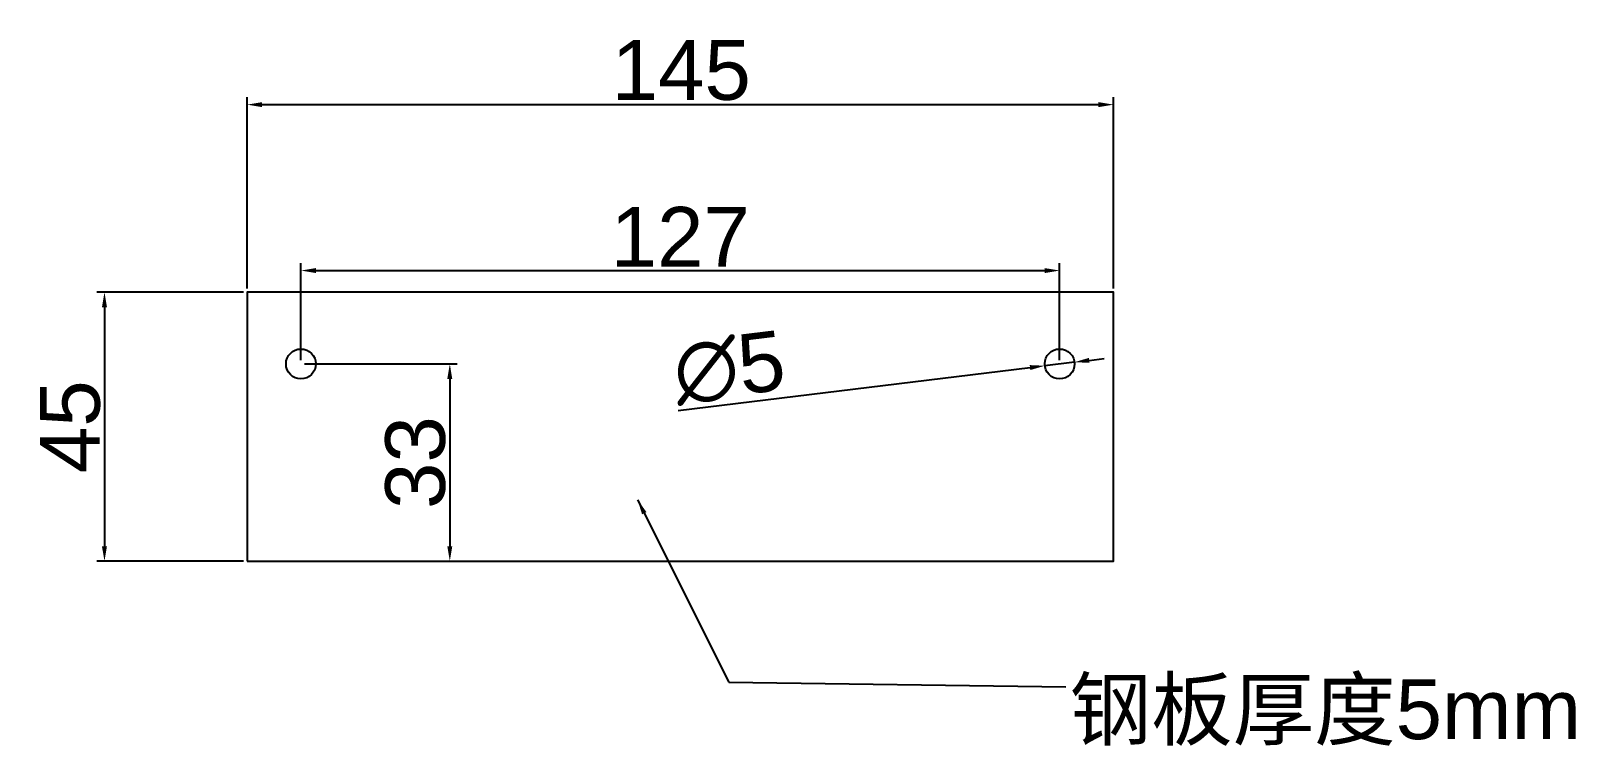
# Model space of a CAD drawing. Header units: millimetres. Extents: x -36 to 225, y -31 to 89.
import ezdxf

# ---------------------------------------------------------------- set-up
doc = ezdxf.new("R2010")
doc.units = ezdxf.units.MM
doc.styles.get("Standard").update_dxf_attribs({"font": 'arial.ttf'})
doc.dimstyles.new('ISO-25', dxfattribs={"dimtxt": 2.5, "dimasz": 2.5, "dimexe": 1.25, "dimexo": 0.625, "dimtad": 1, "dimtxsty": 'Standard', "dimcen": 2.5, "dimadec": 0, "dimazin": 0, "dimtfac": 1, "dimtmove": 0, "dimatfit": 3, "dimfxl": 1, "dimarcsym": 0})

# ---------------------------------------------------------------- blocks, each defined once
blk = doc.blocks.new('*D17')
at = {"color": 0, "lineweight": -2, "transparency": 16777216}
for p, q in [((0, 45.62), (0, 77.64)), ((2.5, 76.39), (142.5, 76.39)), ((145, 45.62), (145, 77.64))]:
    blk.add_line(p, q, dxfattribs=at)
at = {"color": 0, "transparency": 16777216}
for points in [[(2.5, 76.81), (2.5, 75.97), (0, 76.39)], [(142.5, 76.81), (142.5, 75.97), (145, 76.39)]]:
    blk.add_solid(points, dxfattribs=at)
at = {"layer": 'Defpoints', "color": 0, "transparency": 16777216}
for p in [(145, 76.39), (0, 45), (145, 45)]:
    blk.add_point(p, dxfattribs=at)
at = {"color": 0, "transparency": 16777216, "insert": (72.66, 82.12), "char_height": 10, "attachment_point": 5}
blk.add_mtext('145', dxfattribs=at)
blk = doc.blocks.new('*D18')
at = {"color": 0, "lineweight": -2, "transparency": 16777216}
for p, q in [((-0.62, 45), (-25.14, 45)), ((-23.89, 42.5), (-23.89, 2.5)), ((-0.62, 0), (-25.14, 0))]:
    blk.add_line(p, q, dxfattribs=at)
at = {"color": 0, "transparency": 16777216}
for points in [[(-24.31, 42.5), (-23.47, 42.5), (-23.89, 45)], [(-24.31, 2.5), (-23.47, 2.5), (-23.89, 0)]]:
    blk.add_solid(points, dxfattribs=at)
at = {"layer": 'Defpoints', "color": 0, "transparency": 16777216}
for p in [(0, 45), (-23.89, 0), (0, 0)]:
    blk.add_point(p, dxfattribs=at)
at = {"color": 0, "transparency": 16777216, "insert": (-29.6, 22.5), "char_height": 10, "attachment_point": 5, "rotation": 90}
blk.add_mtext('45', dxfattribs=at)
blk = doc.blocks.new('*D19')
at = {"color": 0, "lineweight": -2, "transparency": 16777216}
for p, q in [((9, 33.62), (9, 49.88)), ((136, 33.62), (136, 49.88)), ((11.5, 48.63), (133.5, 48.63))]:
    blk.add_line(p, q, dxfattribs=at)
at = {"color": 0, "transparency": 16777216}
for points in [[(11.5, 49.04), (11.5, 48.21), (9, 48.63)], [(133.5, 49.04), (133.5, 48.21), (136, 48.63)]]:
    blk.add_solid(points, dxfattribs=at)
at = {"layer": 'Defpoints', "color": 0, "transparency": 16777216}
for p in [(136, 48.63), (9, 33), (136, 33)]:
    blk.add_point(p, dxfattribs=at)
at = {"color": 0, "transparency": 16777216, "insert": (72.5, 54.27), "char_height": 10, "attachment_point": 5}
blk.add_mtext('127', dxfattribs=at)
blk = doc.blocks.new('*D20')
at = {"color": 0, "lineweight": -2, "transparency": 16777216}
for p, q in [((9.62, 33), (35.17, 33)), ((33.92, 30.5), (33.92, 2.5)), ((9.62, 0), (35.17, 0))]:
    blk.add_line(p, q, dxfattribs=at)
at = {"color": 0, "transparency": 16777216}
for points in [[(33.5, 30.5), (34.33, 30.5), (33.92, 33)], [(33.5, 2.5), (34.33, 2.5), (33.92, 0)]]:
    blk.add_solid(points, dxfattribs=at)
at = {"layer": 'Defpoints', "color": 0, "transparency": 16777216}
for p in [(9, 33), (9, 0), (33.92, 0)]:
    blk.add_point(p, dxfattribs=at)
at = {"color": 0, "transparency": 16777216, "insert": (28.18, 16.5), "char_height": 10, "attachment_point": 5, "rotation": 90}
blk.add_mtext('33', dxfattribs=at)
blk = doc.blocks.new('*D21')
at = {"color": 0, "lineweight": -2, "transparency": 16777216}
for p, q in [((140.96, 33.6), (143.45, 33.91)), ((72.12, 25.23), (131.04, 32.4)), ((138.48, 33.3), (133.52, 32.7))]:
    blk.add_line(p, q, dxfattribs=at)
at = {"color": 0, "transparency": 16777216}
for points in [[(140.91, 34.02), (141.01, 33.19), (138.48, 33.3)], [(130.99, 32.81), (131.09, 31.98), (133.52, 32.7)]]:
    blk.add_solid(points, dxfattribs=at)
at = {"layer": 'Defpoints', "color": 0, "transparency": 16777216}
for p in [(133.52, 32.7), (138.48, 33.3)]:
    blk.add_point(p, dxfattribs=at)
at = {"color": 0, "transparency": 16777216, "insert": (80.71, 32.33), "char_height": 10, "attachment_point": 5, "rotation": 6.9385}
blk.add_mtext('∅5', dxfattribs=at)

msp = doc.modelspace()

# ---------------------------------------------------------------- linework, layer by layer
at = {"color": 0}
msp.add_lwpolyline([(0, 0), (145, 0), (145, 45), (0, 45)], close=True, dxfattribs=at)
for centre in [(9, 33), (136, 33)]:
    msp.add_circle(centre, 2.5, dxfattribs=at)

# ---------------------------------------------------------------- texts
at = {"color": 3, "insert": (137.683, -19.775), "char_height": 10, "width": 95.97146, "attachment_point": 1}
msp.add_mtext('{\\fSimSun|b0|i0|c134|p2;钢板厚度}5mm', dxfattribs=at)

# ---------------------------------------------------------------- dimensions: what is measured, and where the dimension line sits
at = {"color": 3}
dim = msp.add_linear_dim(base=(145, 76.39), p1=(0, 45), p2=(145, 45), dimstyle='ISO-25', override={"dimtxt": 10}, dxfattribs=at)
dim.commit()
dim.dimension.update_dxf_attribs({"geometry": '*D17', "text_midpoint": (72.655, 76.39), "dimtype": 160})
dim = msp.add_linear_dim(base=(136, 48.625), p1=(9, 33), p2=(136, 33), dimstyle='ISO-25', override={"dimtxt": 10}, dxfattribs=at)
dim.commit()
dim.dimension.update_dxf_attribs({"geometry": '*D19', "text_midpoint": (72.5, 54.271)})
for base, p1, p2, picture, middle in [((-23.889, 0), (0, 45), (0, 0), '*D18', (-29.599, 22.5)), ((33.915, 0), (9, 33), (9, 0), '*D20', (28.181, 16.5))]:
    dim = msp.add_linear_dim(base=base, p1=p1, p2=p2, angle=90, dimstyle='ISO-25', override={"dimtxt": 10}, dxfattribs=at)
    dim.commit()
    dim.dimension.update_dxf_attribs({"geometry": picture, "text_midpoint": middle})
dim = msp.add_diameter_dim_2p(p1=(138.482, 33.302), p2=(133.518, 32.698), dimstyle='ISO-25', override={"dimtxt": 10}, dxfattribs=at)
dim.commit()
dim.dimension.update_dxf_attribs({"geometry": '*D21', "text_midpoint": (81.435, 26.36), "dimtype": 163})

# ---------------------------------------------------------------- leaders
at = {"color": 3, "annotation_type": 0, "has_hookline": 1, "hookline_direction": 0, "text_width": 86.903}
msp.add_leader([(65.35, 10.269), (80.628, -20.267), (137.058, -21.025)], dimstyle='ISO-25', override={"dimgap": 0.625, "dimtad": 0}, dxfattribs=at)

doc.saveas('drawing.dxf')
